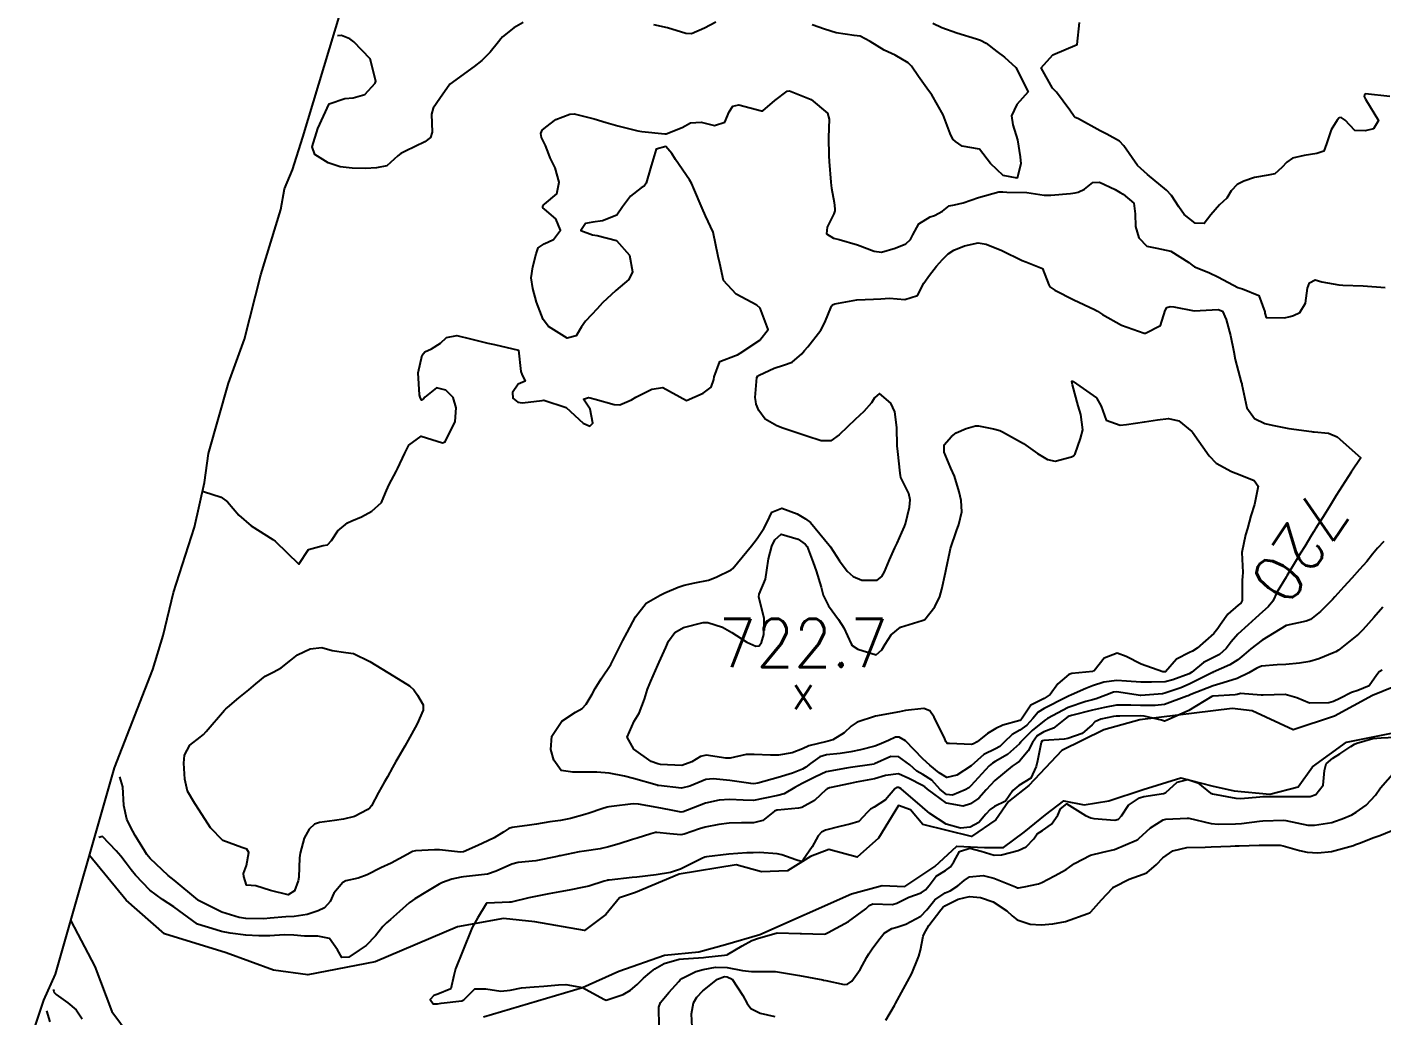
# Model space of a CAD drawing. Header units: metres. Extents: x 318500 to 325275, y 7408834 to 7428799.
# Drawn here: x 319986.2 to 320098.7, y 7414141.9 to 7414224 of the extents above; entities that cross this region are included whole.
import ezdxf
from ezdxf.enums import TextEntityAlignment as Align

# ---------------------------------------------------------------- set-up
doc = ezdxf.new("R2010")
doc.units = ezdxf.units.M
doc.header["$MEASUREMENT"] = 0
for name, color, linetype in [('Area', 45, 'Continuous'), ('Cotas', 45, 'Continuous'), ('Curvas de Nivel 1m', 11, 'Continuous'), ('Curvas de Nivel 5m', 15, 'Continuous'), ('Hidrografia', 140, 'Continuous'), ('Pontos Cotados', 45, 'Continuous')]:
    doc.layers.add(name, color=color, linetype=linetype)
doc.styles.add('Style-STANDARD', font='STANDARD.shx')

# ---------------------------------------------------------------- blocks, each defined once
blk = doc.blocks.new('ELVTXT_5')
at = {"layer": 'Pontos Cotados', "linetype": 'Continuous', "style": 'Style-STANDARD'}
for s, height, p in [('722.7', 4, (0, 4)), ('x', 3, (0, 0))]:
    blk.add_text(s, height=height, dxfattribs=at).set_placement(p, align=Align.MIDDLE_CENTER)

msp = doc.modelspace()

# ---------------------------------------------------------------- linework, layer by layer
at = {"layer": 'Area'}
msp.add_lwpolyline([(319985.63, 7414137.26), (319987.6, 7414143.16), (319988.57, 7414145.33), (319993.47, 7414162.44), (319996.65, 7414170.62), (319997.5, 7414173.43), (319998.37, 7414177), (320000.1, 7414182.43), (320000.92, 7414186.14), (320001.27, 7414188.56), (320002.92, 7414194.4), (320004.25, 7414198.05), (320005.62, 7414203.39), (320007.28, 7414208.82), (320007.57, 7414210.53), (320008.23, 7414212.1), (320009.09, 7414214.82), (320014.49, 7414232.71)], dxfattribs=at)
at = {"layer": 'Curvas de Nivel 1m', "flags": 128}
for points, elevation in [([(320027.37, 7414224.35), (320026.61, 7414223.89), (320025.67, 7414223.16), (320025.52, 7414222.99), (320025.34, 7414222.73), (320024.63, 7414221.87), (320023.94, 7414221.18), (320023.31, 7414220.68), (320021.3, 7414219.22), (320020.47, 7414218.04), (320019.9, 7414217.23), (320019.78, 7414216.72), (320019.83, 7414215.23), (320019.68, 7414214.79), (320019.23, 7414214.44), (320017.61, 7414213.65), (320017.22, 7414213.46), (320016.99, 7414213.27), (320016.06, 7414212.44), (320015.2, 7414212.27), (320014.29, 7414212.22), (320013.2, 7414212.24), (320012.18, 7414212.36), (320011.21, 7414212.68), (320010.1, 7414213.37), (320009.88, 7414214.02), (320010.33, 7414215.53), (320011.27, 7414217.59), (320012.59, 7414218.02), (320013.28, 7414218.08), (320014.24, 7414218.36), (320015.09, 7414219.3), (320015.14, 7414219.47), (320014.69, 7414221.31), (320013.34, 7414222.74), (320012.99, 7414222.97), (320012.31, 7414223.26), (320011.98, 7414223.23)], 719), ([(320043.37, 7414224.37), (320042.42, 7414223.88), (320041.36, 7414223.41), (320040.89, 7414223.42), (320039.36, 7414223.89), (320038.22, 7414224.14)], 719), ([(320061.37, 7414224.28), (320062.12, 7414223.92), (320063.36, 7414223.49), (320065.01, 7414222.98), (320065.35, 7414222.88), (320065.82, 7414222.62), (320066.68, 7414221.94), (320067.34, 7414221.45), (320068.28, 7414220.59), (320069.3, 7414218.58), (320068.35, 7414217.52), (320067.92, 7414216.59), (320068.02, 7414215.83), (320068.41, 7414214.59), (320068.62, 7414213.19), (320068.69, 7414212.59), (320068.39, 7414211.4), (320067.21, 7414211.63), (320066.18, 7414212.62), (320065.24, 7414213.83), (320063.82, 7414214.07), (320063.25, 7414214.46), (320063.05, 7414214.66), (320062.81, 7414215.11), (320062.25, 7414216.67), (320061.29, 7414218.32), (320061.02, 7414218.68), (320060.18, 7414219.84), (320059.61, 7414220.71), (320059.48, 7414220.86), (320059.33, 7414220.98), (320058.25, 7414221.63), (320057.34, 7414222.05), (320056.18, 7414222.75), (320055.36, 7414223.19), (320054.86, 7414223.26), (320053.36, 7414223.48), (320052.39, 7414223.78), (320051.37, 7414224.15)], 719), ([(320099.3, 7414218.18), (320097.3, 7414218.42), (320097.2, 7414218.31), (320097.18, 7414218.2), (320097.3, 7414217.96), (320098.36, 7414216.19), (320097.95, 7414215.51), (320097.26, 7414215.33), (320096.41, 7414215.36), (320095.6, 7414216.23), (320095.27, 7414216.46), (320095.1, 7414216.41), (320094.95, 7414216.23), (320094.45, 7414215.43), (320094.05, 7414214.25), (320093.84, 7414213.65), (320093.24, 7414213.46), (320092.21, 7414213.29), (320091.23, 7414213.07), (320090.76, 7414212.75), (320090.35, 7414212.29), (320089.76, 7414211.76), (320089.21, 7414211.65), (320088.07, 7414211.46), (320087.2, 7414211.17), (320086.65, 7414210.89), (320086.15, 7414210.35), (320085.78, 7414209.76), (320085.18, 7414209.19), (320084.46, 7414208.37), (320083.89, 7414207.65), (320083.16, 7414207.68), (320082.23, 7414208.4), (320081.8, 7414209.04), (320081.19, 7414209.98), (320080.77, 7414210.42), (320079.21, 7414211.72), (320078.38, 7414212.45), (320077.24, 7414214.1), (320076.86, 7414214.48), (320075.83, 7414215.06), (320075.26, 7414215.35), (320073.46, 7414216.33), (320073.27, 7414216.42), (320073.2, 7414216.45), (320073.12, 7414216.52), (320072.76, 7414217.05), (320071.64, 7414218.54), (320071.3, 7414218.88), (320070.38, 7414220.56), (320071.34, 7414221.65), (320073.35, 7414222.52), (320073.55, 7414224.34)], 719), ([(320000.82, 7414185.39), (320000.84, 7414185.4), (320002.31, 7414184.93), (320002.83, 7414184.54), (320003.79, 7414183.44), (320004.81, 7414182.55), (320006.6, 7414181.4), (320006.79, 7414181.27), (320008.76, 7414179.37), (320009.56, 7414180.58), (320010.78, 7414180.92), (320011.15, 7414180.98), (320011.48, 7414181.34), (320012.01, 7414182.13), (320012.81, 7414182.78), (320013.17, 7414182.96), (320013.95, 7414183.3), (320014.82, 7414183.77), (320015.63, 7414184.48), (320015.96, 7414185.28), (320016.22, 7414185.91), (320016.87, 7414187.1), (320016.93, 7414187.21), (320016.96, 7414187.27), (320017.57, 7414188.58), (320017.9, 7414189.25), (320018.91, 7414190), (320020.68, 7414189.44), (320020.9, 7414189.52), (320021.74, 7414191.21), (320021.81, 7414192.33), (320021.58, 7414193.21), (320020.96, 7414193.82), (320020.19, 7414194), (320019.22, 7414193.24), (320019.1, 7414193.09), (320018.95, 7414192.98), (320018.82, 7414193.24), (320018.78, 7414193.42), (320018.66, 7414195.24), (320018.99, 7414196.72), (320019.23, 7414197), (320019.78, 7414197.23), (320020.51, 7414197.72), (320021.01, 7414198.19), (320021.87, 7414198.36), (320023.01, 7414198.07), (320024.46, 7414197.71), (320025.01, 7414197.6), (320027, 7414197.14), (320027.19, 7414195.35), (320027.27, 7414195.14), (320027.54, 7414194.56), (320026.97, 7414194.32), (320026.49, 7414193.61), (320026.53, 7414193.14), (320026.94, 7414192.8), (320027.33, 7414192.75), (320028.95, 7414192.96), (320029.09, 7414192.97), (320030.94, 7414192.36), (320032.35, 7414191.07), (320032.92, 7414190.81), (320033.17, 7414191.06), (320032.94, 7414192.23), (320032.39, 7414193.07), (320032.81, 7414193.2), (320032.95, 7414193.18), (320033.36, 7414193.05), (320034.94, 7414192.61), (320035.39, 7414192.58), (320036.37, 7414193.01), (320036.73, 7414193.22), (320036.96, 7414193.34), (320038.05, 7414193.9), (320038.97, 7414194.03), (320040.95, 7414192.95), (320042.33, 7414193.56), (320042.97, 7414194.07), (320043.21, 7414194.69), (320043.23, 7414194.92), (320043.71, 7414196.2), (320045.01, 7414196.68), (320045.17, 7414196.74), (320045.4, 7414196.89), (320047.02, 7414197.97), (320047.71, 7414198.86), (320047.06, 7414200.61), (320046.77, 7414200.87), (320045.07, 7414201.77), (320044, 7414202.91), (320043.7, 7414204.32), (320043.57, 7414204.92), (320043.14, 7414206.92), (320042.51, 7414208.29), (320042.25, 7414208.93), (320041.53, 7414210.6), (320041.37, 7414210.95), (320041.19, 7414211.27), (320040.02, 7414212.97), (320039.72, 7414213.47), (320039.23, 7414214.05), (320038.41, 7414213.81), (320038.16, 7414212.99), (320037.95, 7414212.25), (320037.59, 7414211), (320037.42, 7414210.76), (320037.18, 7414210.6), (320036.28, 7414209.91), (320035.62, 7414209.02), (320035.15, 7414208.34), (320033.97, 7414207.87), (320033.15, 7414207.76), (320032.56, 7414207.65), (320032.18, 7414207.07), (320033.13, 7414206.7), (320033.53, 7414206.66), (320035.13, 7414206.23), (320036.2, 7414205.01), (320036.46, 7414203.63), (320036.15, 7414203.01), (320035.07, 7414202.08), (320033.96, 7414201.05), (320033.53, 7414200.57), (320033.05, 7414200.06), (320032.55, 7414199.55), (320032.21, 7414199.07), (320031.78, 7414198.31), (320031.02, 7414198.12), (320029.48, 7414199.1), (320029.04, 7414199.69), (320028.48, 7414201.12), (320028.19, 7414202.25), (320028.05, 7414203.13), (320028.17, 7414204.04), (320028.47, 7414205.12), (320028.62, 7414205.62), (320029.12, 7414205.97), (320029.89, 7414206.33), (320030.47, 7414207.09), (320030.09, 7414208.04), (320029.16, 7414208.83), (320029.01, 7414208.96), (320029.01, 7414209.11), (320029.08, 7414209.2), (320029.16, 7414209.25), (320030.17, 7414210.1), (320030.36, 7414211.09), (320030.03, 7414212.28), (320029.63, 7414213.1), (320029.51, 7414213.4), (320029.23, 7414214.12), (320028.9, 7414214.78), (320028.85, 7414215.12), (320028.96, 7414215.4), (320029.25, 7414215.65), (320030.09, 7414216.27), (320031.26, 7414216.73), (320031.61, 7414216.74), (320033.26, 7414216.35), (320034.26, 7414216.04), (320035.25, 7414215.75), (320036.9, 7414215.35), (320037.24, 7414215.28), (320039.14, 7414215.08), (320039.24, 7414215.09), (320040.58, 7414215.63), (320041.26, 7414216.01), (320042.14, 7414216.06), (320043.25, 7414215.79), (320044.11, 7414216.06), (320044.47, 7414216.91), (320044.78, 7414217.4), (320045.28, 7414217.49), (320047.15, 7414216.99), (320047.27, 7414217.01), (320048.28, 7414217.86), (320049.3, 7414218.64), (320049.48, 7414218.66), (320051.29, 7414217.94), (320052.64, 7414216.8), (320052.79, 7414216.32), (320052.73, 7414214.8), (320052.76, 7414213.26), (320052.79, 7414212.8), (320052.91, 7414211.07), (320052.93, 7414210.79), (320052.97, 7414210.57), (320053.18, 7414209.4), (320053.24, 7414208.86), (320053.25, 7414208.79), (320053.25, 7414208.7), (320053.17, 7414208.46), (320052.62, 7414207.33), (320052.56, 7414206.8), (320053.13, 7414206.43), (320053.6, 7414206.31), (320055.13, 7414205.87), (320056.52, 7414205.35), (320057.12, 7414205.28), (320058.26, 7414205.59), (320059.13, 7414205.95), (320059.52, 7414206.32), (320059.73, 7414206.7), (320060.22, 7414207.62), (320061.16, 7414208.19), (320061.52, 7414208.32), (320062.18, 7414208.67), (320062.73, 7414209.11), (320063.18, 7414209.21), (320063.89, 7414209.36), (320065.18, 7414209.81), (320066.86, 7414210.28), (320067.19, 7414210.29), (320067.52, 7414210.26), (320069.19, 7414210.21), (320070.62, 7414210), (320071.18, 7414210.01), (320072.81, 7414210.15), (320073.19, 7414210.19), (320073.45, 7414210.26), (320073.98, 7414210.51), (320074.66, 7414211.04), (320075.2, 7414211.09), (320076.52, 7414210.48), (320076.93, 7414210.22), (320077.19, 7414210.07), (320078.06, 7414209.34), (320078.18, 7414208.45), (320078.19, 7414207.41), (320078.47, 7414206.45), (320079.13, 7414205.76), (320079.96, 7414205.6), (320081.12, 7414205.34), (320082.62, 7414204.4), (320082.9, 7414204.18), (320083.11, 7414204.06), (320084.3, 7414203.57), (320085.1, 7414203.2), (320086.68, 7414202.34), (320087.09, 7414202.21), (320088.44, 7414201.68), (320088.93, 7414200.31), (320088.94, 7414200.2), (320089.05, 7414199.84), (320090.57, 7414199.81), (320091.05, 7414199.93), (320091.32, 7414200.01), (320091.85, 7414200.27), (320092.31, 7414201.03), (320092.48, 7414202.27), (320092.64, 7414202.72), (320093.1, 7414202.97), (320093.66, 7414202.81), (320095.09, 7414202.56), (320095.41, 7414202.54), (320097.09, 7414202.46), (320098.93, 7414202.34)], 719), ([(320098.81, 7414181.24), (320098.28, 7414180.7), (320097.87, 7414180.19), (320097.39, 7414179.59), (320096.78, 7414178.91), (320096.15, 7414178.21), (320095.49, 7414177.48), (320094.75, 7414176.66), (320094.54, 7414176.43), (320094.36, 7414176.24), (320093.55, 7414175.42), (320092.72, 7414174.78), (320092.36, 7414174.62), (320090.71, 7414174.28), (320088.7, 7414173.04), (320087.78, 7414172.32), (320087.18, 7414171.83), (320086.68, 7414171.43), (320086.02, 7414170.99), (320084.66, 7414170.4), (320084.64, 7414170.38), (320084.59, 7414170.36), (320082.65, 7414169.39), (320081.95, 7414169.09), (320080.63, 7414168.64), (320080.45, 7414168.6), (320078.63, 7414168.46), (320078.61, 7414168.46), (320076.63, 7414168.77), (320076.37, 7414168.74), (320075.74, 7414168.48), (320074.94, 7414168.17), (320074.63, 7414168.09), (320074.08, 7414167.95), (320072.62, 7414167.45), (320070.91, 7414166.55), (320070.72, 7414166.43), (320070.61, 7414166.36), (320069.62, 7414165.54), (320068.67, 7414164.57), (320068.63, 7414164.52), (320068.58, 7414164.45), (320067.58, 7414163.57), (320066.56, 7414162.97), (320066.32, 7414162.84), (320066.05, 7414162.61), (320064.53, 7414160.95), (320064.36, 7414160.8), (320064.07, 7414160.63), (320063, 7414160.17), (320062.52, 7414160.23), (320061.99, 7414160.66), (320061.29, 7414161.42), (320060.54, 7414161.9), (320060.04, 7414162.18), (320059.46, 7414162.7), (320058.56, 7414163.37), (320057.9, 7414163.38), (320056.55, 7414162.77), (320056.52, 7414162.76), (320056.32, 7414162.73), (320054.55, 7414162.47), (320054.21, 7414162.43), (320052.54, 7414162.11), (320051.64, 7414161.69), (320050.53, 7414161.14), (320049.93, 7414160.82), (320049.05, 7414160.3), (320048.52, 7414160.14), (320047.45, 7414159.92), (320046.51, 7414159.75), (320045.63, 7414159.76), (320044.51, 7414159.82), (320043.64, 7414159.77), (320042.51, 7414159.52), (320041.03, 7414158.94), (320040.66, 7414158.79), (320040.5, 7414158.77), (320039.53, 7414158.96), (320038.5, 7414159.17), (320036.95, 7414159.44), (320036.5, 7414159.46), (320034.7, 7414159.23), (320034.5, 7414159.21), (320034.35, 7414159.18), (320033.9, 7414159.04), (320032.85, 7414158.69), (320032.49, 7414158.58), (320031.31, 7414158.25), (320030.49, 7414158.09), (320029.6, 7414157.98), (320028.48, 7414157.77), (320027.91, 7414157.68), (320026.48, 7414157.5), (320026.19, 7414157.41), (320025.77, 7414157.14), (320024.96, 7414156.65), (320024.46, 7414156.4), (320023.62, 7414156.01), (320022.44, 7414155.48), (320022.19, 7414155.45), (320020.45, 7414155.63), (320020.01, 7414155.65), (320018.44, 7414155.56), (320018.19, 7414155.5), (320017.76, 7414155.25), (320016.43, 7414154.53), (320015.57, 7414154.14), (320014.42, 7414153.56), (320013.7, 7414153.3), (320012.67, 7414153.06), (320012.41, 7414152.93), (320011.68, 7414152.05), (320011.35, 7414151.34), (320010.9, 7414150.82), (320010.38, 7414150.59), (320009.45, 7414150.28), (320008.37, 7414150.11), (320007.67, 7414150.08), (320006.37, 7414149.96), (320005.86, 7414149.91), (320004.37, 7414149.93), (320003.8, 7414150.01), (320002.38, 7414150.46), (320000.43, 7414151.44), (320000.39, 7414151.46), (320000.37, 7414151.48), (319998.41, 7414153.11), (319997.91, 7414153.52), (319996.43, 7414154.92), (319996.16, 7414155.26), (319995.98, 7414155.54), (319995.17, 7414156.83), (319994.78, 7414157.56), (319994.48, 7414158.18), (319994.24, 7414159.31), (319994.16, 7414160.86), (319993.9, 7414161.69)], 719), ([(320098.73, 7414175.79), (320097.97, 7414174.94), (320097.32, 7414174.19), (320097.04, 7414173.87), (320096.7, 7414173.54), (320095.06, 7414172.22), (320094.83, 7414172.08), (320094.69, 7414172.02), (320093.42, 7414171.51), (320092.68, 7414171.27), (320091.8, 7414171.14), (320090.67, 7414171.04), (320089.97, 7414170.99), (320088.67, 7414170.9), (320088.26, 7414170.72), (320087.61, 7414170.33), (320086.65, 7414169.87), (320085.49, 7414169.51), (320084.64, 7414169.27), (320082.78, 7414168.53), (320082.63, 7414168.46), (320082.58, 7414168.44), (320082.46, 7414168.39), (320080.62, 7414167.7), (320079.82, 7414167.63), (320078.62, 7414167.62), (320077.81, 7414167.64), (320076.62, 7414167.65), (320075.63, 7414167.47), (320074.62, 7414167.23), (320072.9, 7414166.8), (320072.61, 7414166.7), (320072.35, 7414166.52), (320071.39, 7414165.75), (320070.59, 7414165.44), (320070.04, 7414165.11), (320069.64, 7414164.56), (320069.29, 7414163.85), (320068.56, 7414163), (320068.31, 7414162.82), (320067.97, 7414162.58), (320066.54, 7414161.41), (320065.81, 7414160.61), (320065.2, 7414159.94), (320064.51, 7414159.45), (320063.89, 7414159.26), (320062.51, 7414159.52), (320060.93, 7414160.67), (320060.72, 7414160.87), (320060.53, 7414160.99), (320059.4, 7414161.56), (320058.54, 7414161.94), (320057.45, 7414161.82), (320056.54, 7414161.55), (320055.03, 7414161.25), (320054.53, 7414161.16), (320052.81, 7414160.79), (320052.6, 7414160.72), (320052.53, 7414160.65), (320051.57, 7414159.75), (320050.51, 7414159.16), (320050.23, 7414159.09), (320048.5, 7414158.94), (320048.42, 7414158.93), (320048.25, 7414158.84), (320047.26, 7414158.09), (320046.49, 7414157.89), (320045.49, 7414157.87), (320044.48, 7414157.85), (320043.63, 7414157.75), (320042.48, 7414157.51), (320042.02, 7414157.38), (320040.73, 7414156.95), (320040.47, 7414156.9), (320039.55, 7414156.96), (320038.47, 7414157.08), (320038.36, 7414157.08), (320037.97, 7414156.98), (320036.84, 7414156.61), (320036.46, 7414156.49), (320035.34, 7414156.14), (320034.45, 7414155.88), (320033.76, 7414155.72), (320032.45, 7414155.54), (320032.03, 7414155.47), (320030.44, 7414155.14), (320030.39, 7414155.13), (320030.2, 7414155.08), (320028.44, 7414154.74), (320026.97, 7414154.59), (320026.43, 7414154.46), (320025.15, 7414153.87), (320024.42, 7414153.62), (320022.68, 7414153.44), (320022.42, 7414153.41), (320022.23, 7414153.38), (320021.46, 7414153.2), (320020.69, 7414152.94), (320020.41, 7414152.8), (320019.43, 7414152.2), (320018.39, 7414151.57), (320018.19, 7414151.44), (320017.93, 7414151.25), (320017.12, 7414150.52), (320016.37, 7414149.86), (320016.04, 7414149.59), (320015.72, 7414149.28), (320015.12, 7414148.51), (320014.34, 7414147.71), (320013.78, 7414147.3), (320012.9, 7414146.74), (320012.33, 7414146.71), (320011.98, 7414147.33), (320011.3, 7414148.28), (320010.35, 7414148.48), (320009.23, 7414148.48), (320008.35, 7414148.57), (320007.55, 7414148.58), (320006.35, 7414148.49), (320005.43, 7414148.5), (320004.35, 7414148.56), (320003.06, 7414148.73), (320002.35, 7414148.87), (320001.89, 7414148.99), (320000.36, 7414149.48), (319998.38, 7414150.91), (319997.44, 7414151.52), (319996.4, 7414152.29), (319995.2, 7414153.55), (319994.86, 7414153.99), (319994.43, 7414154.54), (319993.98, 7414155.11), (319993.61, 7414155.57), (319992.46, 7414156.76), (319992.15, 7414156.67)], 718), ([(320098.67, 7414170.57), (320098.42, 7414170.42), (320098.22, 7414170.18), (320097.58, 7414169.25), (320096.64, 7414168.87), (320096.14, 7414168.71), (320095.17, 7414168.22), (320094.63, 7414167.96), (320094.24, 7414167.85), (320092.63, 7414167.82), (320091.58, 7414168.27), (320090.63, 7414168.53), (320088.81, 7414168.48), (320088.63, 7414168.48), (320086.92, 7414168.62), (320086.63, 7414168.54), (320086.47, 7414168.51), (320084.63, 7414168.39), (320084.54, 7414168.36), (320082.62, 7414167.2), (320080.83, 7414166.41), (320080.68, 7414166.34), (320080.61, 7414166.33), (320080.35, 7414166.41), (320078.92, 7414166.75), (320078.61, 7414166.77), (320076.89, 7414166.75), (320076.61, 7414166.73), (320076.38, 7414166.71), (320075.32, 7414166.48), (320074.82, 7414166.28), (320074.6, 7414166.02), (320073.78, 7414165.31), (320072.59, 7414164.88), (320072.27, 7414164.84), (320070.58, 7414164.73), (320070.46, 7414164.68), (320070.38, 7414164.55), (320070.08, 7414163.03), (320069.95, 7414162.56), (320069.51, 7414161.59), (320068.53, 7414160.98), (320068.03, 7414160.58), (320067.41, 7414159.69), (320066.51, 7414159.23), (320066.13, 7414158.98), (320065.79, 7414158.61), (320065.21, 7414157.9), (320064.48, 7414157.51), (320063.67, 7414157.45), (320062.49, 7414157.78), (320061.12, 7414158.67), (320060.51, 7414159.19), (320058.76, 7414160.71), (320058.62, 7414160.8), (320058.53, 7414160.83), (320058.42, 7414160.82), (320058.22, 7414160.71), (320057.44, 7414159.79), (320056.51, 7414159.18), (320056.22, 7414159.02), (320055.94, 7414158.74), (320055.25, 7414157.99), (320054.48, 7414157.76), (320053.67, 7414157.58), (320052.48, 7414157.27), (320052.15, 7414157.12), (320051.87, 7414156.8), (320051.36, 7414155.9), (320050.61, 7414154.81), (320050.54, 7414154.72), (320050.45, 7414154.68), (320050.02, 7414154.82), (320048.85, 7414155.23), (320048.45, 7414155.3), (320047, 7414155.41), (320046.46, 7414155.4), (320045.95, 7414155.38), (320044.45, 7414155.29), (320042.59, 7414155.06), (320042.45, 7414155.02), (320042.21, 7414154.92), (320040.43, 7414154.04), (320039.62, 7414153.76), (320038.43, 7414153.56), (320036.81, 7414153.38), (320036.42, 7414153.34), (320034.52, 7414153.12), (320034.42, 7414153.11), (320034.35, 7414153.1), (320034.1, 7414153.03), (320032.83, 7414152.63), (320032.41, 7414152.53), (320031.2, 7414152.28), (320030.41, 7414152.15), (320029.5, 7414151.99), (320028.4, 7414151.77), (320027.85, 7414151.66), (320026.39, 7414151.31), (320026.24, 7414151.29), (320024.39, 7414151.2), (320024.35, 7414151.2), (320024.3, 7414151.16), (320023.58, 7414149.96), (320023.15, 7414149.18), (320022.34, 7414147.19), (320021.76, 7414145.76), (320021.62, 7414145.2), (320021.38, 7414144.11), (320020.29, 7414143.67), (320019.96, 7414143.54), (320019.66, 7414143.22), (320019.92, 7414142.86), (320020.28, 7414142.85), (320020.58, 7414142.91), (320022.28, 7414143.1), (320022.47, 7414143.19), (320023.36, 7414144.11), (320024.29, 7414144.1), (320025.53, 7414143.9), (320026.29, 7414143.98), (320027.23, 7414144.19), (320028.3, 7414144.27), (320029.09, 7414144.31), (320030.3, 7414144.43), (320030.91, 7414144.46), (320032.3, 7414144.22), (320034.08, 7414143.23), (320034.28, 7414143.17), (320035.68, 7414143.62), (320036.29, 7414143.99), (320036.83, 7414144.47), (320037.38, 7414144.98), (320037.88, 7414145.42), (320038.32, 7414145.75), (320039.09, 7414146.2), (320040.33, 7414146.55), (320040.69, 7414146.59), (320042.34, 7414146.71), (320042.53, 7414146.72), (320044.08, 7414146.89), (320044.31, 7414146.92), (320044.34, 7414146.94), (320045.55, 7414147.68), (320046.36, 7414148.1), (320046.92, 7414148.31), (320048.37, 7414148.73), (320048.46, 7414148.75), (320050.37, 7414148.7), (320050.48, 7414148.7), (320052.37, 7414148.65), (320052.48, 7414148.68), (320052.7, 7414148.79), (320054.38, 7414149.68), (320055.82, 7414150.74), (320056.1, 7414151.03), (320056.4, 7414151.15), (320058.02, 7414151.09), (320058.4, 7414151.21), (320059.4, 7414151.7), (320060.41, 7414152.08), (320060.77, 7414152.32), (320061.09, 7414152.67), (320061.65, 7414153.45), (320062.44, 7414153.92), (320062.86, 7414154.23), (320063.13, 7414154.64), (320063.59, 7414155.51), (320064.46, 7414155.77), (320065.39, 7414155.54), (320066.46, 7414155.21), (320067.09, 7414155.22), (320068.46, 7414155.59), (320069.13, 7414155.9), (320069.77, 7414156.56), (320070.05, 7414156.98), (320070.48, 7414157.25), (320071.24, 7414157.78), (320071.75, 7414158.53), (320071.99, 7414159.05), (320072.51, 7414159.45), (320074.04, 7414158.5), (320074.5, 7414158.29), (320074.74, 7414158.25), (320076.49, 7414158.1), (320076.78, 7414158.18), (320077.04, 7414158.46), (320077.62, 7414159.35), (320078.52, 7414159.96), (320078.88, 7414160.08), (320080.53, 7414160.32), (320080.6, 7414160.34), (320080.72, 7414160.41), (320081.67, 7414161.27), (320082.54, 7414161.48), (320083.38, 7414161.21), (320084.43, 7414160.36), (320084.53, 7414160.31), (320084.6, 7414160.29), (320086.52, 7414159.92), (320086.94, 7414159.91), (320088.53, 7414160.04), (320088.77, 7414160.06), (320090.53, 7414160.06), (320090.74, 7414160.06), (320092.53, 7414160.06), (320092.69, 7414160.08), (320093.16, 7414160.24), (320093.78, 7414161), (320093.89, 7414162.24), (320094.02, 7414162.78), (320094.57, 7414163.24), (320095.17, 7414163.62), (320096.06, 7414164.21), (320096.37, 7414164.41), (320096.58, 7414164.51), (320097.89, 7414164.89), (320098.59, 7414164.94), (320099.75, 7414165.01)], 717), ([(320038.67, 7414140.97), (320038.65, 7414142.59), (320038.78, 7414142.97), (320039.47, 7414143.79), (320040.31, 7414144.71), (320040.42, 7414144.84), (320040.55, 7414144.95), (320041.71, 7414145.54), (320042.32, 7414145.7), (320043.34, 7414145.89), (320044.32, 7414145.87), (320045.59, 7414145.61), (320046.32, 7414145.53), (320047.62, 7414145.55), (320048.32, 7414145.53), (320049.83, 7414145.3), (320050.32, 7414145.2), (320052.26, 7414144.84), (320052.31, 7414144.83), (320052.51, 7414144.79), (320054.02, 7414144.47), (320054.31, 7414144.5), (320054.67, 7414144.75), (320055.36, 7414145.71), (320055.9, 7414146.74), (320056.06, 7414147.02), (320056.35, 7414147.43), (320056.9, 7414148.18), (320057.34, 7414148.72), (320057.97, 7414149.12), (320058.38, 7414149.23), (320059.14, 7414149.46), (320060.38, 7414150.13), (320060.88, 7414150.67), (320061.56, 7414151.5), (320062.41, 7414152.06), (320062.81, 7414152.25), (320063.45, 7414152.64), (320063.97, 7414153.09), (320064.43, 7414153.4), (320065.55, 7414153.5), (320066.43, 7414153.28), (320068.25, 7414152.57), (320068.42, 7414152.5), (320068.5, 7414152.49), (320068.97, 7414152.56), (320070.16, 7414152.82), (320070.43, 7414152.92), (320071.48, 7414153.49), (320072.44, 7414154.02), (320072.74, 7414154.22), (320073.15, 7414154.51), (320074.46, 7414155.2), (320075.49, 7414155.45), (320076.46, 7414155.66), (320078.28, 7414156.44), (320078.4, 7414156.51), (320078.47, 7414156.57), (320079.45, 7414157.46), (320080.5, 7414158.12), (320080.72, 7414158.18), (320082.5, 7414158.28), (320082.62, 7414158.26), (320084.49, 7414157.84), (320085.06, 7414157.78), (320086.49, 7414157.79), (320086.99, 7414157.83), (320088.5, 7414158.01), (320088.76, 7414158.04), (320090.5, 7414158.1), (320090.69, 7414158.08), (320092.49, 7414157.7), (320093.06, 7414157.68), (320094.5, 7414157.92), (320094.73, 7414157.99), (320095.35, 7414158.22), (320096.15, 7414158.56), (320096.51, 7414158.77), (320097.34, 7414159.36), (320098.11, 7414160.18), (320098.54, 7414160.8), (320099.75, 7414162.16)], 718), ([(320057.48, 7414141.5), (320058.2, 7414142.71), (320058.23, 7414142.77), (320058.29, 7414142.88), (320059.29, 7414144.7), (320059.63, 7414145.38), (320060.15, 7414146.68), (320060.21, 7414146.82), (320060.35, 7414147.31), (320060.59, 7414148.46), (320060.65, 7414148.68), (320061.06, 7414149.35), (320062.04, 7414150.66), (320062.2, 7414150.84), (320062.39, 7414150.98), (320063.49, 7414151.55), (320064.41, 7414151.78), (320065.34, 7414151.68), (320066.4, 7414151.33), (320067.51, 7414150.58), (320067.96, 7414150.15), (320068.38, 7414149.83), (320069.46, 7414149.48), (320070.38, 7414149.42), (320071.34, 7414149.5), (320072.38, 7414149.7), (320074.24, 7414150.35), (320074.39, 7414150.4), (320074.45, 7414150.43), (320074.5, 7414150.49), (320075.39, 7414151.49), (320076.28, 7414152.47), (320076.36, 7414152.54), (320076.42, 7414152.58), (320077.67, 7414153.21), (320078.44, 7414153.49), (320079.13, 7414153.74), (320079.94, 7414154.42), (320080.46, 7414154.98), (320081.31, 7414155.56), (320082.46, 7414155.83), (320083.97, 7414155.87), (320084.47, 7414155.9), (320086.08, 7414155.95), (320086.47, 7414155.97), (320086.81, 7414155.98), (320088.47, 7414156.02), (320090.2, 7414156.02), (320090.47, 7414155.98), (320091.8, 7414155.59), (320092.46, 7414155.45), (320093.32, 7414155.38), (320094.46, 7414155.5), (320096.28, 7414156.01), (320096.47, 7414156.08), (320096.78, 7414156.2), (320097.99, 7414156.66), (320098.48, 7414156.82), (320099.43, 7414157.22)], 719), ([(320041.42, 7414140.93), (320041.36, 7414142.03), (320041.51, 7414142.93), (320041.8, 7414143.41), (320042.3, 7414143.94), (320043.52, 7414144.9), (320044.09, 7414145.12), (320044.31, 7414145.11), (320044.73, 7414144.89), (320045.61, 7414143.56), (320045.97, 7414142.87), (320046.28, 7414142.46), (320047.06, 7414142.07), (320048.27, 7414141.79)], 719), ([(319988.39, 7414144.04), (319988.4, 7414143.99), (319988.42, 7414143.9), (319988.45, 7414143.8), (319988.61, 7414143.64), (319989.6, 7414142.95), (319990.27, 7414142.35), (319990.77, 7414141.6)], 718), ([(319987.81, 7414142.28), (319988.11, 7414141.35)], 719)]:
    msp.add_lwpolyline(points, dxfattribs=dict(at, elevation=elevation))
at = {"layer": 'Curvas de Nivel 1m', "elevation": 721, "flags": 128}
msp.add_lwpolyline([(320081.79, 7414191.26), (320082.87, 7414190.39), (320082.93, 7414190.32), (320084.31, 7414188.37), (320084.89, 7414187.74), (320086.18, 7414187.05), (320086.88, 7414186.79), (320088.04, 7414186.32), (320088.37, 7414185.83), (320088.08, 7414184.32), (320087.78, 7414183.38), (320087.49, 7414182.33), (320087.33, 7414181.81), (320087.02, 7414180.34), (320087.1, 7414178.66), (320087.08, 7414178.34), (320087.06, 7414178.04), (320087.05, 7414176.34), (320086.94, 7414176.13), (320086.73, 7414175.96), (320085.87, 7414175.2), (320085.26, 7414174.35), (320085.04, 7414174.02), (320084.7, 7414173.6), (320083.31, 7414172.38), (320082.92, 7414172.15), (320082.68, 7414172.04), (320081.6, 7414171.48), (320080.69, 7414170.42), (320080.67, 7414170.41), (320080.48, 7414170.42), (320078.67, 7414171.05), (320077.43, 7414171.7), (320076.68, 7414171.96), (320075.61, 7414171.55), (320074.78, 7414170.5), (320074.69, 7414170.47), (320074.66, 7414170.46), (320072.91, 7414170.27), (320072.66, 7414170.19), (320071.76, 7414169.42), (320071.13, 7414168.54), (320070.63, 7414168.22), (320069.52, 7414167.66), (320068.8, 7414166.57), (320068.72, 7414166.45), (320068.61, 7414166.39), (320067.19, 7414166), (320066.6, 7414165.72), (320065.91, 7414165.29), (320065.05, 7414164.62), (320064.76, 7414164.45), (320064.58, 7414164.4), (320062.76, 7414164.47), (320062.58, 7414164.48), (320062.47, 7414164.65), (320062.37, 7414164.86), (320061.49, 7414166.67), (320061.12, 7414167.17), (320060.62, 7414167.38), (320059.12, 7414167.2), (320058.61, 7414167.09), (320056.61, 7414166.73), (320055.1, 7414166.25), (320054.6, 7414165.91), (320054.01, 7414165.35), (320053.08, 7414164.78), (320052.69, 7414164.67), (320052.58, 7414164.65), (320051.1, 7414164.27), (320050.57, 7414164.04), (320049.7, 7414163.69), (320048.56, 7414163.51), (320047.91, 7414163.5), (320046.56, 7414163.56), (320045.89, 7414163.55), (320044.56, 7414163.24), (320044.21, 7414163.24), (320042.56, 7414163.49), (320042.09, 7414163.39), (320041.38, 7414162.94), (320040.55, 7414162.65), (320038.79, 7414162.73), (320038.55, 7414162.78), (320038.01, 7414162.98), (320036.57, 7414164.01), (320036.01, 7414165.01), (320036.59, 7414166.33), (320037, 7414166.99), (320037.44, 7414168.16), (320037.7, 7414168.98), (320037.97, 7414169.65), (320038.55, 7414170.97), (320038.66, 7414171.22), (320039.21, 7414172.43), (320039.45, 7414172.96), (320039.97, 7414173.68), (320040.7, 7414174.09), (320042.31, 7414174.53), (320042.71, 7414174.53), (320043.92, 7414174.12), (320044.7, 7414173.69), (320045.93, 7414172.88), (320046.69, 7414172.54), (320046.96, 7414172.59), (320047.15, 7414172.86), (320047.36, 7414173.52), (320047.39, 7414174.86), (320046.95, 7414176.65), (320046.98, 7414176.87), (320047.49, 7414178.12), (320047.61, 7414178.86), (320047.74, 7414179.81), (320048.01, 7414180.85), (320048.26, 7414181.39), (320048.8, 7414181.84), (320050.2, 7414181.43), (320050.79, 7414181.01), (320050.94, 7414180.82), (320051.45, 7414179.49), (320051.69, 7414178.81), (320052.1, 7414177.45), (320052.29, 7414176.79), (320052.73, 7414175.89), (320053.54, 7414174.78), (320054, 7414174.07), (320054.59, 7414172.76), (320054.69, 7414172.6), (320055.15, 7414172.29), (320056.68, 7414171.83), (320057.16, 7414172.24), (320057.42, 7414172.72), (320057.91, 7414173.5), (320058.7, 7414174.14), (320060.5, 7414174.68), (320060.66, 7414174.73), (320060.71, 7414174.77), (320061.56, 7414175.83), (320061.97, 7414176.67), (320062.13, 7414177.28), (320062.42, 7414178.66), (320062.48, 7414178.95), (320062.79, 7414180.39), (320062.86, 7414180.66), (320063.34, 7414182.12), (320063.54, 7414182.65), (320063.78, 7414183.7), (320063.73, 7414184.65), (320063.57, 7414185.37), (320063.17, 7414186.66), (320062.88, 7414187.34), (320062.33, 7414188.67), (320062.32, 7414189.26), (320062.92, 7414189.96), (320063.32, 7414190.26), (320064.15, 7414190.64), (320064.93, 7414190.84), (320065.17, 7414190.86), (320066.41, 7414190.61), (320066.93, 7414190.46), (320067.17, 7414190.36), (320068.91, 7414189.38), (320070.07, 7414188.56), (320070.89, 7414188.04), (320071.53, 7414187.91), (320072.9, 7414188.26), (320073.06, 7414188.36), (320073.18, 7414188.52), (320073.64, 7414189.79), (320073.82, 7414190.51), (320073.67, 7414191.79), (320073.45, 7414192.52), (320072.98, 7414194.26), (320072.91, 7414194.52), (320072.93, 7414194.57), (320072.98, 7414194.56), (320073.04, 7414194.52), (320074.96, 7414193.17), (320075.36, 7414192.49), (320075.77, 7414191.32), (320076.93, 7414190.91), (320077.44, 7414190.97), (320078.94, 7414191.19), (320080.03, 7414191.34), (320080.94, 7414191.47)], close=True, dxfattribs=at)
at = {"layer": 'Curvas de Nivel 5m', "elevation": 720, "flags": 128}
for points in [[(320067.12, 7414205.4), (320068.79, 7414204.58), (320069.11, 7414204.46), (320070.47, 7414203.92), (320071, 7414202.55), (320071.09, 7414202.38), (320071.51, 7414202.12), (320073.07, 7414201.31), (320074.79, 7414200.5), (320075.06, 7414200.36), (320075.47, 7414200.08), (320077.04, 7414199.21), (320078.92, 7414198.55), (320079.03, 7414198.55), (320080.28, 7414199.19), (320080.67, 7414200.42), (320080.81, 7414200.67), (320081.07, 7414200.76), (320081.37, 7414200.72), (320083.06, 7414200.39), (320085.06, 7414200.52), (320085.41, 7414200.36), (320085.72, 7414199.69), (320086.08, 7414198.35), (320086.37, 7414197), (320086.48, 7414196.35), (320086.98, 7414194.46), (320087.02, 7414194.34), (320087.03, 7414194.29), (320087.43, 7414192.33), (320088.08, 7414191.46), (320088.94, 7414191.04), (320089.54, 7414190.9), (320090.93, 7414190.63), (320092.82, 7414190.37), (320092.93, 7414190.36), (320093.03, 7414190.36), (320094.21, 7414190.24), (320094.93, 7414189.94), (320096.9, 7414188.2), (320096.1, 7414187), (320095.6, 7414186.22), (320094.86, 7414185.06), (320094.36, 7414184.24), (320093.78, 7414183.3), (320093.12, 7414182.26), (320093, 7414182.07), (320092.81, 7414181.76), (320092.25, 7414180.82), (320091.9, 7414180.27), (320091.47, 7414179.58), (320090.77, 7414178.38), (320090.7, 7414178.28), (320089.97, 7414177.07), (320089.59, 7414176.3), (320089.21, 7414175.83), (320088.73, 7414175.41), (320088.16, 7414174.88), (320087.56, 7414174.33), (320086.7, 7414173.54), (320086.15, 7414172.9), (320085.72, 7414172.35), (320085.18, 7414171.86), (320084.68, 7414171.61), (320083.85, 7414171.19), (320082.88, 7414170.39), (320082.66, 7414170.26), (320081.31, 7414169.75), (320080.65, 7414169.6), (320079.53, 7414169.55), (320078.65, 7414169.56), (320077.45, 7414169.65), (320076.65, 7414169.7), (320075.58, 7414169.55), (320074.64, 7414169.25), (320074.09, 7414169.05), (320072.88, 7414168.52), (320072.63, 7414168.41), (320072.41, 7414168.3), (320070.62, 7414167.37), (320070.11, 7414167.06), (320069.68, 7414166.56), (320069.17, 7414166), (320068.6, 7414165.57), (320067.96, 7414165.21), (320067.31, 7414164.59), (320066.94, 7414164.23), (320066.57, 7414164.02), (320065.62, 7414163.56), (320064.55, 7414162.63), (320063.36, 7414161.83), (320062.54, 7414161.66), (320061.91, 7414162.03), (320061.12, 7414162.67), (320060.56, 7414163.2), (320059.12, 7414164.7), (320058.58, 7414165), (320058.29, 7414165), (320057.71, 7414164.72), (320056.92, 7414164.38), (320056.57, 7414164.26), (320055.37, 7414163.94), (320054.57, 7414163.78), (320053.69, 7414163.65), (320052.56, 7414163.53), (320051.99, 7414163.36), (320051.23, 7414162.8), (320050.85, 7414162.51), (320050.55, 7414162.34), (320049.73, 7414162.01), (320048.54, 7414161.64), (320046.85, 7414161.19), (320046.53, 7414161.12), (320046.27, 7414161.14), (320044.54, 7414161.41), (320043.16, 7414161.54), (320042.54, 7414161.47), (320041.22, 7414160.94), (320040.52, 7414160.76), (320038.62, 7414160.97), (320038.52, 7414160.99), (320038.49, 7414161), (320036.53, 7414161.56), (320035.79, 7414161.76), (320034.53, 7414162), (320033.49, 7414162.09), (320032.54, 7414162.1), (320031.5, 7414162.1), (320030.54, 7414162.23), (320029.92, 7414163.09), (320029.68, 7414163.98), (320029.77, 7414165.09), (320030.59, 7414166.33), (320031.72, 7414167.06), (320032.28, 7414167.38), (320032.61, 7414167.75), (320033.1, 7414168.57), (320033.36, 7414169.04), (320033.85, 7414169.83), (320034.66, 7414171.03), (320035.66, 7414173.02), (320036.01, 7414173.69), (320036.71, 7414175), (320037.58, 7414176.13), (320038.74, 7414176.8), (320038.86, 7414176.85), (320039.15, 7414176.97), (320040.25, 7414177.45), (320040.75, 7414177.62), (320041.62, 7414177.81), (320042.76, 7414178.04), (320043.39, 7414178.28), (320044.64, 7414178.89), (320044.77, 7414179.01), (320046.32, 7414180.88), (320046.53, 7414181.14), (320046.8, 7414181.48), (320047.36, 7414182.31), (320047.62, 7414182.86), (320048.02, 7414183.67), (320048.84, 7414184), (320050.12, 7414183.53), (320050.82, 7414183.12), (320051.23, 7414182.81), (320052.79, 7414180.95), (320052.9, 7414180.79), (320053.63, 7414179.63), (320054.28, 7414178.77), (320054.76, 7414178.33), (320055.49, 7414178.02), (320056.76, 7414178.04), (320057.16, 7414178.33), (320057.37, 7414178.73), (320057.78, 7414179.73), (320058.23, 7414180.72), (320058.41, 7414181.1), (320058.81, 7414181.98), (320059.04, 7414182.49), (320059.11, 7414182.71), (320059.44, 7414184.1), (320059.51, 7414184.7), (320059.38, 7414185.23), (320058.87, 7414186.28), (320058.73, 7414186.57), (320058.69, 7414186.71), (320058.67, 7414186.92), (320058.47, 7414188.72), (320058.42, 7414189.2), (320058.38, 7414190.72), (320058.23, 7414192), (320057.89, 7414192.73), (320056.96, 7414193.52), (320056.54, 7414193.16), (320056.29, 7414192.75), (320055.65, 7414192.04), (320054.94, 7414191.36), (320054.3, 7414190.77), (320053.61, 7414190.09), (320052.91, 7414189.61), (320052.11, 7414189.6), (320050.92, 7414190), (320049.19, 7414190.57), (320048.93, 7414190.66), (320048.42, 7414190.85), (320047.47, 7414191.4), (320046.94, 7414192.12), (320046.73, 7414192.66), (320046.68, 7414192.87), (320046.63, 7414193.2), (320046.76, 7414194.87), (320046.86, 7414194.99), (320046.98, 7414195.06), (320048.21, 7414195.64), (320049, 7414195.88), (320049.7, 7414196.14), (320050.5, 7414196.83), (320050.73, 7414197.1), (320051.02, 7414197.42), (320052.08, 7414198.8), (320052.41, 7414199.43), (320052.96, 7414200.79), (320053.06, 7414200.9), (320053.26, 7414200.98), (320055.07, 7414201.32), (320056.45, 7414201.36), (320057.07, 7414201.4), (320057.79, 7414201.45), (320059.07, 7414201.33), (320060.1, 7414201.67), (320060.63, 7414202.69), (320061.1, 7414203.37), (320061.68, 7414204.1), (320062.17, 7414204.67), (320062.65, 7414205.13), (320063.12, 7414205.43), (320064, 7414205.78), (320065.13, 7414206.04), (320065.81, 7414205.94)], [(320016.64, 7414170.07), (320017.95, 7414169.25), (320018.31, 7414168.93), (320018.62, 7414168.49), (320019.07, 7414167.69), (320019.09, 7414167.23), (320018.59, 7414166.11), (320018.1, 7414165.25), (320017.56, 7414164.26), (320016.98, 7414163.26), (320016.82, 7414162.99), (320016.54, 7414162.47), (320016.11, 7414161.69), (320015.88, 7414161.28), (320015.38, 7414160.41), (320014.78, 7414159.29), (320014.65, 7414159.13), (320014.5, 7414159), (320013.38, 7414158.41), (320012.48, 7414158.2), (320011.73, 7414158.08), (320010.48, 7414157.9), (320010.06, 7414157.77), (320009.62, 7414157.36), (320009.21, 7414156.61), (320008.87, 7414155.37), (320008.83, 7414154.97), (320008.76, 7414153.37), (320008.72, 7414153.07), (320008.4, 7414152.25), (320007.87, 7414151.91), (320006.4, 7414152.26), (320005.18, 7414152.65), (320004.41, 7414152.72), (320004.19, 7414153.43), (320004.17, 7414153.69), (320004.43, 7414154.35), (320004.62, 7414155.43), (320004.44, 7414155.7), (320004.04, 7414155.84), (320002.45, 7414156.41), (320001.42, 7414157.47), (320000.49, 7414158.94), (320000.12, 7414159.49), (319999.53, 7414160.52), (319999.3, 7414161.5), (319999.21, 7414162.83), (319999.26, 7414163.5), (319999.72, 7414164.34), (320000.57, 7414164.99), (320000.84, 7414165.21), (320001.08, 7414165.47), (320002.6, 7414167.24), (320002.7, 7414167.35), (320002.83, 7414167.45), (320003.78, 7414168.27), (320004.62, 7414168.92), (320005.19, 7414169.42), (320005.98, 7414170.07), (320006.64, 7414170.4), (320007.3, 7414170.74), (320008.11, 7414171.38), (320008.66, 7414171.83), (320009.7, 7414172.33), (320010.67, 7414172.45), (320011.52, 7414172.19), (320012.67, 7414172.02), (320013.29, 7414171.93), (320014.66, 7414171.29)]]:
    msp.add_lwpolyline(points, close=True, dxfattribs=at)
at = {"layer": 'Hidrografia'}
for points in [[(320100.66, 7414169.6), (320097.87, 7414168.46), (320094.71, 7414166.75), (320091.29, 7414165.61), (320087.87, 7414167.19), (320086.22, 7414167.38), (320078.55, 7414166.43), (320075.57, 7414165.61), (320072.09, 7414163.9), (320069.36, 7414160.99), (320067.65, 7414159.66), (320066.62, 7414158.13), (320064.6, 7414156.74), (320060.54, 7414157.75), (320059.53, 7414158.95), (320058.52, 7414159.33), (320056.87, 7414156.61), (320055.1, 7414155.03), (320052.75, 7414155.66), (320051.23, 7414155.09), (320049.33, 7414153.89), (320047.16, 7414153.82), (320045.07, 7414154.39), (320040.32, 7414153.63), (320036.71, 7414152.11), (320035.38, 7414151.67), (320034.24, 7414150.28), (320032.47, 7414148.95), (320028.35, 7414149.65), (320025.74, 7414149.95), (320021.94, 7414149.25), (320015.1, 7414146.34), (320009.52, 7414145.27), (320006.67, 7414145.65), (320002.73, 7414147.1), (319997.6, 7414148.68), (319994.44, 7414151.47), (319991.39, 7414155.16)], [(320024.09, 7414141.77), (320032.3, 7414144.22), (320035.31, 7414145.57), (320039.11, 7414146.9), (320041.96, 7414147.16), (320044.17, 7414147.79), (320047.02, 7414148.61), (320054.64, 7414151.98), (320057.17, 7414152.67), (320059.07, 7414152.61), (320061.54, 7414154.26), (320063.38, 7414155.96), (320065.66, 7414155.84), (320067.24, 7414155.84), (320068.95, 7414157.1), (320070.72, 7414158.56), (320072.24, 7414159.7), (320073.95, 7414159.38), (320075.98, 7414159.7), (320078.83, 7414160.64), (320081.95, 7414161.63), (320084.53, 7414160.95), (320086.4, 7414160.55), (320089.35, 7414160.27), (320091.69, 7414160.87), (320092.89, 7414162.54), (320095.71, 7414164.57), (320099.45, 7414165.32)], [(319989.84, 7414149.74), (319991.84, 7414145.96), (319993.23, 7414142.23), (319994.69, 7414140.27)]]:
    msp.add_lwpolyline(points, dxfattribs=at)

# ---------------------------------------------------------------- block references
at = {"layer": 'Pontos Cotados', "linetype": 'Continuous'}
msp.add_blockref('ELVTXT_5', (320050.63, 7414168.81, 722.66), dxfattribs=at)

# ---------------------------------------------------------------- texts
at = {"layer": 'Cotas', "style": 'Style-STANDARD'}
msp.add_text('720', height=4, rotation=235.8017, dxfattribs=at).set_placement((320091.84, 7414180.73, 720), align=Align.MIDDLE_CENTER)

doc.saveas('drawing.dxf')
